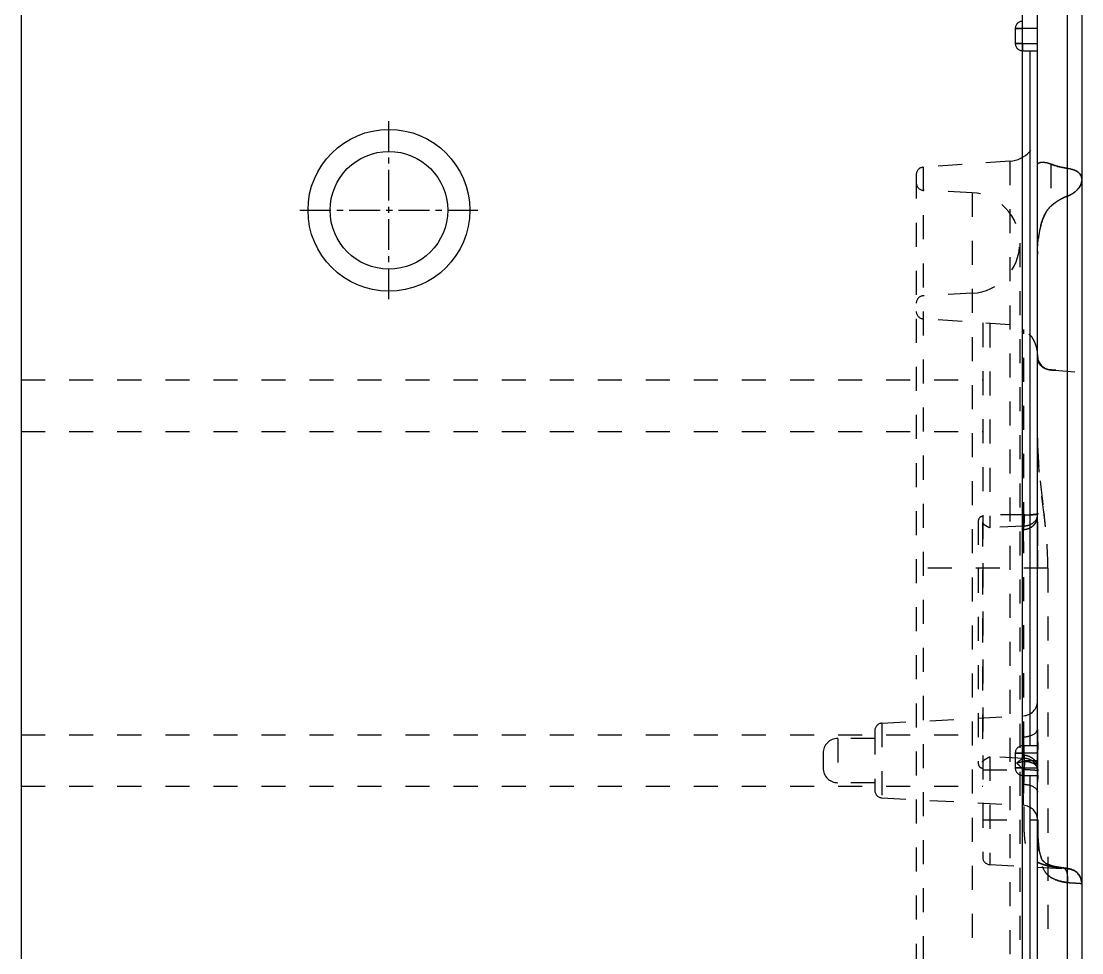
# Model space of a CAD drawing. Header units: millimetres. Extents: x -2895 to -298, y -11750 to -2997.
# Drawn here: x -2004.7 to -1932.6, y -6605.1 to -6541.8 of the extents above; entities that cross this region are included whole.
import ezdxf

# ---------------------------------------------------------------- set-up
doc = ezdxf.new("R2010")
doc.units = ezdxf.units.MM
doc.header["$LTSCALE"] = 16.335
doc.linetypes.add('CENTER', pattern=[0.6, 0.375, -0.075, 0.075, -0.075])
doc.linetypes.add('HIDDEN', pattern=[0.2, 0.1, -0.1])
doc.layers.get('0').update_dxf_attribs({"linetype": 'CONTINUOUS'})
doc.layers.add('DEFAULT_2', color=8, linetype='HIDDEN')

msp = doc.modelspace()

# ---------------------------------------------------------------- linework, layer by layer
at = {"color": 7, "linetype": 'Continuous'}
for p, q in [((-2004.722, -6411.623), (-2004.722, -6791.623)), ((-1935.626, -6697.046), (-1935.626, -6494.708)), ((-1936.631, -6735.76), (-1936.631, -6495.949)), ((-1933.596, -6506.557), (-1933.596, -6655.38)), ((-1932.611, -6508.039), (-1932.611, -6653.898)), ((-1935.626, -6542.273), (-1936.634, -6542.273)), ((-1936.634, -6543.283), (-1935.626, -6543.283)), ((-1936.571, -6543.783), (-1935.633, -6543.783)), ((-1936.129, -6591.018), (-1936.129, -6543.783)), ((-1935.626, -6591.518), (-1936.634, -6591.518)), ((-1935.633, -6591.018), (-1936.571, -6591.018)), ((-1936.634, -6592.528), (-1935.626, -6592.528)), ((-1936.571, -6593.028), (-1935.633, -6593.028)), ((-1936.129, -6640.263), (-1936.129, -6593.028))]:
    msp.add_line(p, q, dxfattribs=at)
at = {"color": 1, "linetype": 'CENTER', "ltscale": 0.342088}
for p, q in [((-1979.722, -6560.673), (-1979.722, -6548.573)), ((-1985.772, -6554.623), (-1973.672, -6554.623))]:
    msp.add_line(p, q, dxfattribs=at)
at = {"color": 7, "linetype": 'Continuous'}
for radius in [5.5, 4]:
    msp.add_circle((-1979.722, -6554.623), radius, dxfattribs=at)
at = {"layer": 'DEFAULT_2', "color": 8, "linetype": 'HIDDEN'}
for p, q in [((-1936.634, -6542.273), (-1937.134, -6542.276)), ((-1937.134, -6542.276), (-1937.134, -6543.281)), ((-1936.634, -6543.281), (-1937.134, -6543.281)), ((-1936.631, -6543.783), (-1936.571, -6543.783)), ((-1937.496, -6551.284), (-1943.4, -6551.697)), ((-1937.496, -6551.284), (-1937.496, -6632.855)), ((-1943.4, -6551.697), (-1943.4, -6632.35)), ((-1934.709, -6551.48), (-1934.709, -6554.34)), ((-1943.867, -6552.198), (-1943.867, -6631.849)), ((-1940.07, -6553.436), (-1943.391, -6553.262)), ((-1940.07, -6553.436), (-1940.07, -6630.611)), ((-1936.832, -6556.848), (-1936.832, -6627.198)), ((-1940.07, -6560.261), (-1943.391, -6560.435)), ((-1937.496, -6562.413), (-1943.4, -6562)), ((-1939.345, -6562.283), (-1939.345, -6598.597)), ((-1938.868, -6562.317), (-1938.868, -6576.198)), ((-1936.558, -6576.088), (-1936.558, -6562.722)), ((-1935.626, -6564.435), (-1935.626, -6564.453)), ((-1935.61, -6564.649), (-1935.605, -6564.673)), ((-1934.709, -6565.471), (-1934.709, -6565.475)), ((-1934.709, -6565.471), (-1932.611, -6565.655)), ((-2004.722, -6566.153), (-1939.345, -6566.153)), ((-2004.722, -6569.653), (-1939.345, -6569.653)), ((-1939.646, -6575.728), (-1939.646, -6592.239)), ((-1936.494, -6575.323), (-1939.345, -6575.323)), ((-1935.626, -6575.423), (-1935.61, -6575.221)), ((-1935.626, -6575.423), (-1935.605, -6575.236)), ((-1935.626, -6575.426), (-1935.626, -6575.423)), ((-1935.626, -6575.426), (-1935.626, -6575.424)), ((-1935.626, -6575.425), (-1935.626, -6575.424)), ((-1935.626, -6575.439), (-1935.626, -6575.425)), ((-1935.626, -6575.439), (-1935.626, -6575.426)), ((-1935.605, -6575.235), (-1935.61, -6575.221)), ((-1935.605, -6575.236), (-1935.605, -6575.235)), ((-1935.186, -6575.18), (-1935.165, -6575.364)), ((-1939.36, -6575.835), (-1939.358, -6592.132)), ((-1936.551, -6576.088), (-1938.868, -6576.198)), ((-1936.586, -6576.294), (-1936.579, -6577.932)), ((-1936.586, -6576.294), (-1936.579, -6595.065)), ((-1934.914, -6578.958), (-1943.867, -6578.958)), ((-1934.914, -6578.958), (-1934.914, -6605.088)), ((-1946.205, -6589.486), (-1936.579, -6588.981)), ((-1946.205, -6589.486), (-1946.205, -6594.561)), ((-1946.681, -6589.988), (-1946.681, -6594.058)), ((-1936.579, -6589.59), (-1936.605, -6590.416)), ((-1936.579, -6590.035), (-1936.586, -6591.673)), ((-2004.722, -6590.273), (-1939.345, -6590.273)), ((-1949.194, -6590.516), (-1949.194, -6593.531)), ((-1946.681, -6590.516), (-1949.194, -6590.516)), ((-1950.199, -6591.521), (-1950.199, -6592.526)), ((-1936.634, -6591.518), (-1937.134, -6591.521)), ((-1937.134, -6591.521), (-1937.134, -6592.526)), ((-1936.571, -6591.018), (-1936.631, -6591.018)), ((-1938.868, -6591.769), (-1938.868, -6599.099)), ((-1936.546, -6591.879), (-1938.868, -6591.769)), ((-1936.558, -6591.878), (-1936.558, -6596.043)), ((-1936.535, -6592.023), (-1935.592, -6592.023)), ((-1939.345, -6592.643), (-1936.494, -6592.643)), ((-1936.634, -6592.526), (-1937.134, -6592.526)), ((-1936.631, -6593.028), (-1936.571, -6593.028)), ((-1936.563, -6593.031), (-1936.556, -6592.848)), ((-1935.629, -6592.529), (-1935.626, -6592.527)), ((-1935.629, -6592.528), (-1935.605, -6592.676)), ((-1935.626, -6592.542), (-1935.626, -6592.528)), ((-1935.626, -6592.543), (-1935.626, -6592.54)), ((-1935.605, -6592.731), (-1935.626, -6592.543)), ((-1935.61, -6592.746), (-1935.626, -6592.543)), ((-1935.605, -6593.01), (-1935.616, -6593.482)), ((-1935.605, -6592.676), (-1935.61, -6592.746)), ((-1935.605, -6592.731), (-1935.61, -6592.746)), ((-1935.605, -6592.731), (-1935.605, -6592.731)), ((-2004.722, -6593.773), (-1939.345, -6593.773)), ((-1946.681, -6593.531), (-1949.194, -6593.531)), ((-1936.579, -6595.065), (-1936.605, -6593.631)), ((-1946.205, -6594.561), (-1936.579, -6595.065)), ((-1939.345, -6596.043), (-1935.626, -6596.043)), ((-1935.504, -6598.125), (-1935.587, -6597.163)), ((-1935.321, -6598.755), (-1935.504, -6598.125)), ((-1935.067, -6599.021), (-1935.306, -6598.77)), ((-1938.868, -6599.099), (-1933.564, -6599.377)), ((-1934.547, -6599.209), (-1935.067, -6599.021)), ((-1933.871, -6599.318), (-1934.547, -6599.209)), ((-1933.872, -6599.318), (-1934.485, -6599.222)), ((-1933.933, -6599.323), (-1933.871, -6599.318)), ((-1933.871, -6599.318), (-1933.871, -6599.318)), ((-1933.699, -6599.341), (-1933.871, -6599.318)), ((-1933.564, -6599.377), (-1933.564, -6599.377)), ((-1932.611, -6600.372), (-1932.622, -6600.234))]:
    msp.add_line(p, q, dxfattribs=at)
for points in [[(-1934.485, -6599.222), (-1935.034, -6599.039), (-1935.298, -6598.794), (-1935.489, -6598.213), (-1935.583, -6597.263), (-1935.605, -6596.043)], [(-1932.85, -6599.729), (-1932.973, -6599.608), (-1933.104, -6599.515), (-1933.241, -6599.448), (-1933.361, -6599.407), (-1933.444, -6599.387), (-1933.54, -6599.367), (-1933.669, -6599.345), (-1933.829, -6599.323), (-1933.871, -6599.318)], [(-1932.86, -6599.718), (-1932.986, -6599.597), (-1933.121, -6599.505), (-1933.26, -6599.44), (-1933.376, -6599.403), (-1933.459, -6599.384), (-1933.562, -6599.363), (-1933.699, -6599.341)], [(-1932.623, -6600.228), (-1932.671, -6600.038), (-1932.752, -6599.866), (-1932.86, -6599.718)], [(-1932.622, -6600.234), (-1932.668, -6600.046), (-1932.746, -6599.877), (-1932.85, -6599.729)]]:
    msp.add_lwpolyline(points, dxfattribs=at)
for centre, radius, start, end in [((-1936.631, -6542.276), 0.502, 90, 180), ((-1936.631, -6543.281), 0.502, 180, 270), ((-1937.636, -6549.279), 2.01, 274, 0), ((-1943.365, -6552.198), 0.502, 94, 180), ((-1943.365, -6552.76), 0.502, 180, 267), ((-1940.249, -6556.848), 3.417, 273, 87), ((-1932.281, -6557.13), 3.701, 120.1811, 124.34555), ((-1932.17, -6557.319), 3.92, 117.73094, 120.19719), ((-1932.042, -6557.565), 4.197, 111.72231, 117.71174), ((-1928.48, -6557.397), 7.136, 169.77573, 172.84258), ((-1929.685, -6557.176), 5.912, 165.25058, 169.80544), ((-1943.365, -6560.936), 0.502, 93, 180), ((-1943.365, -6561.499), 0.502, 180, 266), ((-1937.636, -6564.418), 2.01, 357.61872, 86), ((-1934.621, -6564.47), 1.005, 179.00879, 265), ((-1934.638, -6564.354), 1.123, 241.53098, 266.38454), ((-1921.228, -6570.106), 14.398, 180.02385, 181.14368), ((-1939.345, -6575.727), 0.301, 90, 180), ((-1936.424, -6564.253), 11.07, 269.63631, 271.53523), ((-1936.516, -6575.398), 0.895, 328.79352, 335.66744), ((-1936.357, -6575.263), 0.749, 337.80564, 347.45624), ((-1934.329, -6575.419), 1.296, 171.18071, 174.32783), ((-2007.158, -6583.749), 72.48, 6.38981, 6.6429), ((-1994.555, -6582.331), 59.798, 6.26842, 6.38413), ((-1985.901, -6581.384), 51.092, 5.90276, 6.27196), ((-1985.663, -6581.36), 50.853, 5.88865, 6.27449), ((-1936.631, -6587.978), 1.005, 273, 0), ((-1946.179, -6589.988), 0.502, 93, 180), ((-1949.194, -6591.521), 1.005, 90, 180), ((-1939.91, -6591.233), 3.359, 3.71166, 5.32526), ((-1936.631, -6591.521), 0.502, 90, 180), ((-1977.489, -6592.057), 41.897, 0.04627, 1.06612), ((-1980.983, -6592.115), 45.391, 0.75498, 1.03871), ((-1974.273, -6592.034), 38.68, 0.01602, 0.76609), ((-1939.345, -6592.24), 0.301, 180, 270), ((-1936.545, -6592.942), 1.063, 83.58469, 90.11003), ((-1944.382, -6592.687), 7.887, 1.30829, 2.58155), ((-1977.489, -6591.989), 41.897, 358.93388, 359.95373), ((-1974.273, -6592.013), 38.68, 359.23391, 359.98398), ((-1949.194, -6592.526), 1.005, 180, 270), ((-1936.631, -6592.526), 0.502, 180, 270), ((-1944.69, -6592.698), 8.196, 0.3802, 1.33238), ((-1936.43, -6604.244), 11.601, 88.50404, 90.31789), ((-1936.358, -6592.704), 0.749, 12.56428, 22.19738), ((-1934.074, -6592.528), 1.553, 179.98303, 182.76105), ((-1995.718, -6591.661), 60.128, 358.71451, 358.94442), ((-1980.983, -6591.932), 45.391, 358.96129, 359.24502), ((-1946.179, -6594.059), 0.502, 180, 267), ((-1936.631, -6596.069), 1.005, 0, 87), ((-1938.842, -6598.597), 0.502, 180, 267), ((-1933.616, -6600.381), 1.005, 0, 87)]:
    msp.add_arc(centre, radius, start, end, dxfattribs=at)
for points, knots in [([(-1937.134, -6542.276), (-1937.136, -6542.274), (-1937.111, -6542.278), (-1937.096, -6542.272), (-1937.046, -6542.274), (-1936.99, -6542.273), (-1936.917, -6542.273), (-1936.803, -6542.275), (-1936.713, -6542.276), (-1936.651, -6542.276)], [0, 0, 0, 0, 0.019208, 0.075559, 0.167073, 0.290656, 0.441679, 0.615191, 1, 1, 1, 1]), ([(-1937.134, -6542.276), (-1937.085, -6542.274), (-1936.918, -6542.271), (-1936.752, -6542.276), (-1936.634, -6542.276)], [0, 0, 0, 0, 0.2927, 1, 1, 1, 1]), ([(-1937.134, -6543.281), (-1937.136, -6543.283), (-1937.111, -6543.279), (-1937.096, -6543.284), (-1937.046, -6543.283), (-1936.99, -6543.284), (-1936.917, -6543.283), (-1936.803, -6543.282), (-1936.713, -6543.281), (-1936.651, -6543.281)], [0, 0, 0, 0, 0.019208, 0.075559, 0.167073, 0.290657, 0.441679, 0.615191, 1, 1, 1, 1]), ([(-1936.631, -6543.283), (-1936.631, -6543.401), (-1936.635, -6543.568), (-1936.633, -6543.735), (-1936.631, -6543.783)], [0, 0, 0, 0, 0.707301, 1, 1, 1, 1]), ([(-1936.633, -6543.536), (-1936.633, -6543.516), (-1936.632, -6543.432), (-1936.631, -6543.348), (-1936.631, -6543.283)], [0, 0, 0, 0, 0.23532, 1, 1, 1, 1]), ([(-1936.631, -6543.783), (-1936.631, -6543.778), (-1936.635, -6543.695), (-1936.634, -6543.613), (-1936.633, -6543.536)], [0, 0, 0, 0, 0.068525, 1, 1, 1, 1]), ([(-1935.626, -6551.53), (-1935.629, -6551.433), (-1935.431, -6551.357), (-1935.249, -6551.351), (-1935.013, -6551.371), (-1934.832, -6551.427), (-1934.709, -6551.48)], [0, 0, 0, 0, 0.294576, 0.428867, 0.591363, 1, 1, 1, 1]), ([(-1934.709, -6551.48), (-1934.629, -6551.514), (-1934.269, -6551.65), (-1933.89, -6551.73), (-1933.596, -6551.767)], [0, 0, 0, 0, 0.226355, 1, 1, 1, 1]), ([(-1933.596, -6551.767), (-1933.7, -6551.754), (-1934.079, -6551.695), (-1934.452, -6551.59), (-1934.709, -6551.48)], [0, 0, 0, 0, 0.272758, 1, 1, 1, 1]), ([(-1933.596, -6551.767), (-1933.452, -6551.785), (-1933.191, -6551.842), (-1932.864, -6552.006), (-1932.656, -6552.239), (-1932.611, -6552.425), (-1932.611, -6552.512)], [0, 0, 0, 0, 0.32446, 0.590081, 0.80576, 1, 1, 1, 1]), ([(-1932.744, -6552.148), (-1932.765, -6552.123), (-1932.866, -6552.017), (-1932.995, -6551.941), (-1933.098, -6551.896)], [0, 0, 0, 0, 0.225299, 1, 1, 1, 1]), ([(-1932.611, -6552.594), (-1932.611, -6552.629), (-1932.625, -6552.78), (-1932.688, -6552.924), (-1932.751, -6553.021)], [0, 0, 0, 0, 0.23267, 1, 1, 1, 1]), ([(-1932.751, -6553.021), (-1932.729, -6552.986), (-1932.654, -6552.855), (-1932.611, -6552.704), (-1932.611, -6552.594)], [0, 0, 0, 0, 0.272371, 1, 1, 1, 1]), ([(-1932.611, -6552.512), (-1932.611, -6552.416), (-1932.647, -6552.282), (-1932.723, -6552.175), (-1932.744, -6552.148)], [0, 0, 0, 0, 0.736317, 1, 1, 1, 1]), ([(-1932.751, -6553.021), (-1932.792, -6553.086), (-1933.016, -6553.367), (-1933.335, -6553.562), (-1933.596, -6553.666)], [0, 0, 0, 0, 0.214803, 1, 1, 1, 1]), ([(-1933.596, -6553.666), (-1933.548, -6553.647), (-1933.371, -6553.569), (-1933.203, -6553.468), (-1933.09, -6553.381)], [0, 0, 0, 0, 0.264595, 1, 1, 1, 1]), ([(-1933.09, -6553.381), (-1933.073, -6553.367), (-1933.005, -6553.313), (-1932.942, -6553.254), (-1932.898, -6553.208)], [0, 0, 0, 0, 0.26024, 1, 1, 1, 1]), ([(-1932.898, -6553.208), (-1932.884, -6553.193), (-1932.831, -6553.134), (-1932.782, -6553.071), (-1932.751, -6553.021)], [0, 0, 0, 0, 0.260507, 1, 1, 1, 1]), ([(-1933.596, -6553.666), (-1933.703, -6553.709), (-1934.1, -6553.886), (-1934.471, -6554.127), (-1934.709, -6554.34)], [0, 0, 0, 0, 0.266437, 1, 1, 1, 1]), ([(-1934.709, -6554.34), (-1934.683, -6554.316), (-1934.574, -6554.222), (-1934.459, -6554.136), (-1934.369, -6554.074)], [0, 0, 0, 0, 0.244327, 1, 1, 1, 1]), ([(-1934.709, -6554.34), (-1934.915, -6554.524), (-1935.214, -6555.025), (-1935.553, -6556.127), (-1935.628, -6557.013), (-1935.626, -6557.603)], [0, 0, 0, 0, 0.240035, 0.488344, 1, 1, 1, 1]), ([(-1935.1, -6554.868), (-1935.074, -6554.819), (-1934.967, -6554.627), (-1934.831, -6554.449), (-1934.709, -6554.34)], [0, 0, 0, 0, 0.254256, 1, 1, 1, 1]), ([(-1935.626, -6557.603), (-1935.626, -6557.511), (-1935.622, -6557.145), (-1935.595, -6556.779), (-1935.561, -6556.508)], [0, 0, 0, 0, 0.25183, 1, 1, 1, 1]), ([(-1934.709, -6565.475), (-1934.958, -6565.459), (-1935.387, -6565.292), (-1935.628, -6564.88), (-1935.626, -6564.704)], [0, 0, 0, 0, 0.58789, 1, 1, 1, 1]), ([(-1935.626, -6564.704), (-1935.627, -6564.734), (-1935.615, -6564.863), (-1935.555, -6564.984), (-1935.497, -6565.064)], [0, 0, 0, 0, 0.23052, 1, 1, 1, 1]), ([(-1935.497, -6565.064), (-1935.478, -6565.09), (-1935.387, -6565.201), (-1935.27, -6565.289), (-1935.173, -6565.341)], [0, 0, 0, 0, 0.22956, 1, 1, 1, 1]), ([(-1934.373, -6565.5), (-1934.403, -6565.498), (-1934.514, -6565.488), (-1934.626, -6565.48), (-1934.709, -6565.475)], [0, 0, 0, 0, 0.261624, 1, 1, 1, 1]), ([(-1934.709, -6565.475), (-1934.682, -6565.476), (-1934.57, -6565.484), (-1934.458, -6565.493), (-1934.373, -6565.5)], [0, 0, 0, 0, 0.23807, 1, 1, 1, 1]), ([(-1935.128, -6575.682), (-1935.234, -6574.735), (-1935.425, -6573.313), (-1935.584, -6571.455), (-1935.626, -6570.543), (-1935.626, -6570.112)], [0, 0, 0, 0, 0.5109, 0.768884, 1, 1, 1, 1]), ([(-1935.623, -6570.393), (-1935.619, -6570.595), (-1935.586, -6571.47), (-1935.51, -6572.343), (-1935.44, -6573.012)], [0, 0, 0, 0, 0.231432, 1, 1, 1, 1]), ([(-1935.44, -6573.012), (-1935.421, -6573.195), (-1935.341, -6573.918), (-1935.25, -6574.64), (-1935.186, -6575.18)], [0, 0, 0, 0, 0.252603, 1, 1, 1, 1]), ([(-1936.579, -6576.322), (-1936.456, -6576.317), (-1936.21, -6576.259), (-1935.797, -6576.02), (-1935.626, -6575.661), (-1935.626, -6575.439)], [0, 0, 0, 0, 0.261211, 0.527991, 1, 1, 1, 1]), ([(-1936.558, -6575.323), (-1936.558, -6575.475), (-1936.558, -6575.729), (-1936.559, -6575.985), (-1936.551, -6576.088)], [0, 0, 0, 0, 0.5935, 1, 1, 1, 1]), ([(-1936.547, -6576.088), (-1936.525, -6575.986), (-1936.505, -6575.729), (-1936.495, -6575.474), (-1936.494, -6575.323)], [0, 0, 0, 0, 0.409051, 1, 1, 1, 1]), ([(-1935.626, -6575.426), (-1935.668, -6575.612), (-1935.924, -6575.972), (-1936.338, -6576.088), (-1936.547, -6576.088)], [0, 0, 0, 0, 0.476863, 1, 1, 1, 1]), ([(-1936.521, -6575.901), (-1936.519, -6575.881), (-1936.513, -6575.792), (-1936.506, -6575.703), (-1936.502, -6575.634)], [0, 0, 0, 0, 0.225554, 1, 1, 1, 1]), ([(-1936.502, -6575.634), (-1936.501, -6575.609), (-1936.496, -6575.506), (-1936.495, -6575.402), (-1936.494, -6575.323)], [0, 0, 0, 0, 0.242902, 1, 1, 1, 1]), ([(-1936.494, -6575.323), (-1936.378, -6575.324), (-1936.17, -6575.323), (-1935.882, -6575.309), (-1935.722, -6575.296), (-1935.605, -6575.262), (-1935.605, -6575.236)], [0, 0, 0, 0, 0.385081, 0.702951, 0.913111, 1, 1, 1, 1]), ([(-1935.616, -6575.255), (-1935.632, -6575.269), (-1935.691, -6575.286), (-1935.798, -6575.303), (-1935.95, -6575.313), (-1936.064, -6575.318), (-1936.127, -6575.32)], [0, 0, 0, 0, 0.124217, 0.337623, 0.634191, 1, 1, 1, 1]), ([(-1935.701, -6575.767), (-1935.688, -6575.74), (-1935.647, -6575.635), (-1935.626, -6575.522), (-1935.626, -6575.439)], [0, 0, 0, 0, 0.262988, 1, 1, 1, 1]), ([(-1939.36, -6575.829), (-1939.36, -6575.835), (-1939.355, -6575.866), (-1939.336, -6575.891), (-1939.322, -6575.91)], [0, 0, 0, 0, 0.222765, 1, 1, 1, 1]), ([(-1939.36, -6575.835), (-1939.36, -6575.87), (-1939.303, -6575.944), (-1939.139, -6576.064), (-1938.98, -6576.142), (-1938.868, -6576.198)], [0, 0, 0, 0, 0.166876, 0.401117, 1, 1, 1, 1]), ([(-1939.322, -6575.91), (-1939.308, -6575.926), (-1939.236, -6576.003), (-1939.142, -6576.056), (-1939.068, -6576.095)], [0, 0, 0, 0, 0.20494, 1, 1, 1, 1]), ([(-1936.551, -6576.088), (-1936.56, -6576.121), (-1936.571, -6576.189), (-1936.575, -6576.26), (-1936.586, -6576.294)], [0, 0, 0, 0, 0.487548, 1, 1, 1, 1]), ([(-1936.586, -6576.294), (-1936.576, -6576.26), (-1936.571, -6576.189), (-1936.559, -6576.121), (-1936.551, -6576.088)], [0, 0, 0, 0, 0.512394, 1, 1, 1, 1]), ([(-1936.579, -6576.322), (-1936.519, -6576.32), (-1936.275, -6576.285), (-1936.039, -6576.174), (-1935.902, -6576.048)], [0, 0, 0, 0, 0.243564, 1, 1, 1, 1]), ([(-1936.552, -6576.104), (-1936.546, -6576.092), (-1936.523, -6576.026), (-1936.524, -6575.956), (-1936.521, -6575.901)], [0, 0, 0, 0, 0.205297, 1, 1, 1, 1]), ([(-1935.626, -6575.804), (-1935.626, -6576.065), (-1935.619, -6577.116), (-1935.605, -6578.167), (-1935.605, -6578.958)], [0, 0, 0, 0, 0.247563, 1, 1, 1, 1]), ([(-1935.62, -6576.841), (-1935.622, -6576.583), (-1935.625, -6576.237), (-1935.626, -6575.891), (-1935.626, -6575.804)], [0, 0, 0, 0, 0.748169, 1, 1, 1, 1]), ([(-1934.914, -6578.958), (-1934.914, -6578.721), (-1934.932, -6577.776), (-1935.008, -6576.834), (-1935.08, -6576.13)], [0, 0, 0, 0, 0.251098, 1, 1, 1, 1]), ([(-1935.605, -6578.958), (-1935.605, -6578.428), (-1935.611, -6577.722), (-1935.618, -6577.016), (-1935.62, -6576.841)], [0, 0, 0, 0, 0.751796, 1, 1, 1, 1]), ([(-1936.579, -6590.415), (-1936.459, -6590.412), (-1936.109, -6590.375), (-1935.626, -6590.14), (-1935.626, -6589.884)], [0, 0, 0, 0, 0.319372, 1, 1, 1, 1]), ([(-1935.7, -6590.081), (-1935.689, -6590.065), (-1935.65, -6590.006), (-1935.626, -6589.935), (-1935.626, -6589.884)], [0, 0, 0, 0, 0.27866, 1, 1, 1, 1]), ([(-1935.626, -6589.884), (-1935.626, -6589.941), (-1935.625, -6590.172), (-1935.62, -6590.404), (-1935.616, -6590.579)], [0, 0, 0, 0, 0.244424, 1, 1, 1, 1]), ([(-1936.565, -6590.921), (-1936.57, -6590.873), (-1936.592, -6590.688), (-1936.62, -6590.502), (-1936.62, -6590.364)], [0, 0, 0, 0, 0.25945, 1, 1, 1, 1]), ([(-1936.579, -6590.415), (-1936.548, -6590.414), (-1936.425, -6590.407), (-1936.302, -6590.387), (-1936.212, -6590.365)], [0, 0, 0, 0, 0.244065, 1, 1, 1, 1]), ([(-1936.578, -6590.415), (-1936.578, -6590.541), (-1936.566, -6591.077), (-1936.534, -6591.613), (-1936.535, -6592.023)], [0, 0, 0, 0, 0.234798, 1, 1, 1, 1]), ([(-1935.616, -6590.579), (-1935.614, -6590.637), (-1935.608, -6590.875), (-1935.603, -6591.113), (-1935.599, -6591.292)], [0, 0, 0, 0, 0.24677, 1, 1, 1, 1]), ([(-1937.134, -6591.521), (-1937.135, -6591.52), (-1937.121, -6591.522), (-1937.112, -6591.519), (-1937.084, -6591.519), (-1937.034, -6591.518), (-1936.949, -6591.518), (-1936.878, -6591.519), (-1936.837, -6591.519)], [0, 0, 0, 0, 0.017628, 0.069665, 0.154761, 0.271544, 0.590072, 1, 1, 1, 1]), ([(-1937.134, -6591.521), (-1937.085, -6591.519), (-1936.918, -6591.516), (-1936.752, -6591.521), (-1936.634, -6591.521)], [0, 0, 0, 0, 0.2927, 1, 1, 1, 1]), ([(-1936.579, -6591.644), (-1936.336, -6591.656), (-1935.964, -6591.798), (-1935.678, -6592.185), (-1935.626, -6592.415), (-1935.626, -6592.527)], [0, 0, 0, 0, 0.516563, 0.762554, 1, 1, 1, 1]), ([(-1936.579, -6591.644), (-1936.548, -6591.646), (-1936.423, -6591.657), (-1936.3, -6591.691), (-1936.212, -6591.727)], [0, 0, 0, 0, 0.241033, 1, 1, 1, 1]), ([(-1936.544, -6591.463), (-1936.546, -6591.351), (-1936.548, -6591.201), (-1936.556, -6591.052), (-1936.558, -6591.015)], [0, 0, 0, 0, 0.754295, 1, 1, 1, 1]), ([(-1939.283, -6592.013), (-1939.293, -6592.022), (-1939.328, -6592.054), (-1939.36, -6592.098), (-1939.36, -6592.132)], [0, 0, 0, 0, 0.300697, 1, 1, 1, 1]), ([(-1939.358, -6592.132), (-1939.358, -6592.098), (-1939.303, -6592.023), (-1939.139, -6591.902), (-1938.98, -6591.825), (-1938.868, -6591.769)], [0, 0, 0, 0, 0.166373, 0.399486, 1, 1, 1, 1]), ([(-1936.546, -6591.879), (-1936.59, -6591.895), (-1936.771, -6591.973), (-1936.932, -6592.096), (-1937.036, -6592.205)], [0, 0, 0, 0, 0.234946, 1, 1, 1, 1]), ([(-1937.036, -6592.205), (-1936.893, -6592.148), (-1936.591, -6592.075), (-1936.155, -6592.093), (-1935.8, -6592.247), (-1935.661, -6592.437), (-1935.629, -6592.53)], [0, 0, 0, 0, 0.29212, 0.579559, 0.81433, 1, 1, 1, 1]), ([(-1936.557, -6592.643), (-1936.598, -6592.606), (-1936.757, -6592.46), (-1936.917, -6592.314), (-1937.036, -6592.205)], [0, 0, 0, 0, 0.25392, 1, 1, 1, 1]), ([(-1936.535, -6592.023), (-1936.535, -6592.169), (-1936.543, -6592.458), (-1936.545, -6592.885), (-1936.58, -6593.291), (-1936.62, -6593.554), (-1936.62, -6593.683)], [0, 0, 0, 0, 0.263598, 0.521943, 0.768816, 1, 1, 1, 1]), ([(-1936.586, -6591.673), (-1936.575, -6591.707), (-1936.571, -6591.777), (-1936.559, -6591.846), (-1936.551, -6591.879)], [0, 0, 0, 0, 0.512521, 1, 1, 1, 1]), ([(-1936.551, -6591.879), (-1936.559, -6591.846), (-1936.571, -6591.777), (-1936.575, -6591.707), (-1936.586, -6591.673)], [0, 0, 0, 0, 0.487627, 1, 1, 1, 1]), ([(-1936.547, -6591.879), (-1936.545, -6591.891), (-1936.533, -6591.953), (-1936.526, -6592.015), (-1936.521, -6592.065)], [0, 0, 0, 0, 0.195751, 1, 1, 1, 1]), ([(-1936.521, -6592.065), (-1936.519, -6592.085), (-1936.511, -6592.174), (-1936.505, -6592.263), (-1936.502, -6592.332)], [0, 0, 0, 0, 0.225696, 1, 1, 1, 1]), ([(-1935.863, -6592.136), (-1935.929, -6592.074), (-1936.033, -6592.005), (-1936.146, -6591.957), (-1936.175, -6591.946)], [0, 0, 0, 0, 0.743894, 1, 1, 1, 1]), ([(-1935.902, -6591.919), (-1935.88, -6591.939), (-1935.799, -6592.022), (-1935.736, -6592.122), (-1935.7, -6592.201)], [0, 0, 0, 0, 0.256404, 1, 1, 1, 1]), ([(-1935.664, -6592.421), (-1935.697, -6592.341), (-1935.76, -6592.24), (-1935.841, -6592.157), (-1935.863, -6592.136)], [0, 0, 0, 0, 0.744451, 1, 1, 1, 1]), ([(-1935.7, -6592.201), (-1935.688, -6592.228), (-1935.647, -6592.332), (-1935.626, -6592.445), (-1935.626, -6592.528)], [0, 0, 0, 0, 0.262982, 1, 1, 1, 1]), ([(-1937.134, -6592.526), (-1937.136, -6592.528), (-1937.111, -6592.524), (-1937.096, -6592.529), (-1937.046, -6592.528), (-1936.99, -6592.529), (-1936.917, -6592.528), (-1936.803, -6592.527), (-1936.713, -6592.526), (-1936.651, -6592.526)], [0, 0, 0, 0, 0.019208, 0.075559, 0.167073, 0.290657, 0.441679, 0.615191, 1, 1, 1, 1]), ([(-1936.631, -6593.028), (-1936.631, -6593.023), (-1936.635, -6592.94), (-1936.634, -6592.858), (-1936.633, -6592.781)], [0, 0, 0, 0, 0.068525, 1, 1, 1, 1]), ([(-1936.631, -6592.528), (-1936.631, -6592.646), (-1936.635, -6592.813), (-1936.633, -6592.98), (-1936.631, -6593.028)], [0, 0, 0, 0, 0.707301, 1, 1, 1, 1]), ([(-1936.633, -6592.781), (-1936.633, -6592.761), (-1936.632, -6592.677), (-1936.631, -6592.593), (-1936.631, -6592.528)], [0, 0, 0, 0, 0.23532, 1, 1, 1, 1]), ([(-1936.578, -6593.632), (-1936.578, -6593.583), (-1936.577, -6593.383), (-1936.569, -6593.183), (-1936.563, -6593.031)], [0, 0, 0, 0, 0.2411, 1, 1, 1, 1]), ([(-1936.127, -6592.647), (-1936.099, -6592.648), (-1936, -6592.651), (-1935.901, -6592.656), (-1935.83, -6592.663)], [0, 0, 0, 0, 0.279234, 1, 1, 1, 1]), ([(-1935.83, -6592.663), (-1935.811, -6592.664), (-1935.75, -6592.671), (-1935.688, -6592.68), (-1935.648, -6592.694)], [0, 0, 0, 0, 0.314558, 1, 1, 1, 1]), ([(-1935.616, -6593.468), (-1935.614, -6593.409), (-1935.608, -6593.171), (-1935.603, -6592.934), (-1935.599, -6592.754)], [0, 0, 0, 0, 0.24677, 1, 1, 1, 1]), ([(-1936.579, -6593.632), (-1936.459, -6593.635), (-1936.109, -6593.672), (-1935.626, -6593.907), (-1935.626, -6594.162)], [0, 0, 0, 0, 0.31938, 1, 1, 1, 1]), ([(-1936.579, -6593.632), (-1936.548, -6593.633), (-1936.425, -6593.64), (-1936.302, -6593.659), (-1936.211, -6593.681)], [0, 0, 0, 0, 0.244067, 1, 1, 1, 1]), ([(-1935.626, -6594.162), (-1935.626, -6594.106), (-1935.625, -6593.874), (-1935.62, -6593.643), (-1935.616, -6593.468)], [0, 0, 0, 0, 0.244424, 1, 1, 1, 1]), ([(-1935.701, -6593.966), (-1935.689, -6593.981), (-1935.65, -6594.04), (-1935.626, -6594.111), (-1935.626, -6594.162)], [0, 0, 0, 0, 0.278735, 1, 1, 1, 1]), ([(-1936.558, -6596.043), (-1936.557, -6596.467), (-1936.55, -6597.087), (-1936.436, -6597.877), (-1936.24, -6598.4), (-1935.858, -6598.812), (-1935.321, -6599.086), (-1934.662, -6599.241), (-1934.186, -6599.298), (-1933.933, -6599.323)], [0, 0, 0, 0, 0.257344, 0.37566, 0.484391, 0.590998, 0.708535, 0.845405, 1, 1, 1, 1]), ([(-1933.596, -6600.316), (-1933.819, -6600.289), (-1934.236, -6600.204), (-1934.715, -6599.984), (-1935.007, -6599.725), (-1935.239, -6599.408), (-1935.427, -6598.917), (-1935.536, -6598.262), (-1935.588, -6597.551), (-1935.606, -6596.805), (-1935.609, -6596.299), (-1935.61, -6596.043)], [0, 0, 0, 0, 0.126056, 0.237898, 0.290643, 0.343797, 0.456649, 0.581469, 0.715807, 0.856514, 1, 1, 1, 1]), ([(-1935.61, -6596.043), (-1935.608, -6596.609), (-1935.606, -6597.44), (-1935.509, -6598.504), (-1935.394, -6598.999), (-1935.304, -6599.221)], [0, 0, 0, 0, 0.529605, 0.776072, 1, 1, 1, 1]), ([(-1934.924, -6599.173), (-1934.989, -6599.158), (-1935.236, -6599.096), (-1935.477, -6599.007), (-1935.642, -6598.917)], [0, 0, 0, 0, 0.262763, 1, 1, 1, 1]), ([(-1935.304, -6599.221), (-1935.281, -6599.277), (-1935.184, -6599.489), (-1935.044, -6599.684), (-1934.917, -6599.802)], [0, 0, 0, 0, 0.259114, 1, 1, 1, 1]), ([(-1933.933, -6599.323), (-1934.018, -6599.314), (-1934.35, -6599.277), (-1934.681, -6599.228), (-1934.924, -6599.173)], [0, 0, 0, 0, 0.255981, 1, 1, 1, 1]), ([(-1933.564, -6599.377), (-1933.564, -6599.374), (-1933.578, -6599.375), (-1933.593, -6599.368), (-1933.628, -6599.364), (-1933.671, -6599.356), (-1933.725, -6599.348), (-1933.813, -6599.336), (-1933.883, -6599.328), (-1933.933, -6599.323)], [0, 0, 0, 0, 0.019834, 0.0758, 0.1649, 0.284063, 0.430213, 0.600286, 1, 1, 1, 1]), ([(-1933.871, -6599.318), (-1933.82, -6599.324), (-1933.741, -6599.386), (-1933.676, -6599.503), (-1933.612, -6599.688), (-1933.577, -6599.966), (-1933.584, -6600.197), (-1933.595, -6600.316)], [0, 0, 0, 0, 0.14118, 0.242776, 0.368241, 0.673904, 1, 1, 1, 1]), ([(-1933.871, -6599.318), (-1933.82, -6599.324), (-1933.741, -6599.386), (-1933.676, -6599.503), (-1933.612, -6599.689), (-1933.577, -6599.966), (-1933.584, -6600.197), (-1933.595, -6600.316)], [0, 0, 0, 0, 0.141191, 0.242792, 0.368257, 0.673911, 1, 1, 1, 1]), ([(-1932.611, -6600.372), (-1932.614, -6600.121), (-1932.819, -6599.609), (-1933.321, -6599.389), (-1933.564, -6599.377)], [0, 0, 0, 0, 0.50851, 1, 1, 1, 1]), ([(-1933.564, -6599.377), (-1933.535, -6599.378), (-1933.413, -6599.391), (-1933.295, -6599.426), (-1933.21, -6599.464)], [0, 0, 0, 0, 0.237664, 1, 1, 1, 1]), ([(-1934.917, -6599.802), (-1934.863, -6599.851), (-1934.62, -6600.042), (-1934.326, -6600.157), (-1934.099, -6600.22)], [0, 0, 0, 0, 0.23652, 1, 1, 1, 1]), ([(-1934.099, -6600.22), (-1934.059, -6600.231), (-1933.893, -6600.273), (-1933.724, -6600.301), (-1933.596, -6600.316)], [0, 0, 0, 0, 0.242902, 1, 1, 1, 1]), ([(-1933.596, -6600.316), (-1933.462, -6600.323), (-1933.271, -6600.332), (-1933.033, -6600.346), (-1932.889, -6600.356), (-1932.775, -6600.365), (-1932.697, -6600.371), (-1932.653, -6600.375), (-1932.63, -6600.376), (-1932.62, -6600.38), (-1932.611, -6600.379), (-1932.611, -6600.38)], [0, 0, 0, 0, 0.407125, 0.580013, 0.726634, 0.844165, 0.929928, 0.960308, 0.982185, 0.995441, 1, 1, 1, 1]), ([(-1932.69, -6599.999), (-1932.678, -6600.03), (-1932.634, -6600.152), (-1932.611, -6600.282), (-1932.611, -6600.378)], [0, 0, 0, 0, 0.258831, 1, 1, 1, 1])]:
    msp.add_open_spline(points, degree=3, knots=knots, dxfattribs=at)
for points in [[(-1935.273, -6555.261), (-1935.223, -6555.127), (-1935.166, -6554.995), (-1935.1, -6554.868)], [(-1935.402, -6555.671), (-1935.365, -6555.533), (-1935.323, -6555.395), (-1935.273, -6555.261)], [(-1935.626, -6575.439), (-1935.626, -6575.366), (-1935.621, -6575.293), (-1935.61, -6575.22)], [(-1935.626, -6575.439), (-1935.626, -6575.39), (-1935.624, -6575.34), (-1935.619, -6575.291)], [(-1935.605, -6575.236), (-1935.605, -6575.243), (-1935.61, -6575.25), (-1935.616, -6575.255)], [(-1935.902, -6576.048), (-1935.843, -6575.994), (-1935.792, -6575.93), (-1935.751, -6575.862)], [(-1936.837, -6591.519), (-1936.775, -6591.52), (-1936.713, -6591.521), (-1936.651, -6591.521)], [(-1936.535, -6592.023), (-1936.535, -6591.837), (-1936.54, -6591.65), (-1936.544, -6591.463)], [(-1936.541, -6592.439), (-1936.537, -6592.301), (-1936.535, -6592.162), (-1936.535, -6592.023)], [(-1936.175, -6591.946), (-1936.256, -6591.915), (-1936.341, -6591.895), (-1936.427, -6591.886)], [(-1936.212, -6591.727), (-1936.099, -6591.772), (-1935.991, -6591.836), (-1935.902, -6591.919)], [(-1936.556, -6592.848), (-1936.551, -6592.712), (-1936.545, -6592.576), (-1936.541, -6592.439)], [(-1935.648, -6592.694), (-1935.637, -6592.698), (-1935.625, -6592.703), (-1935.616, -6592.712)], [(-1935.626, -6592.528), (-1935.626, -6592.601), (-1935.621, -6592.674), (-1935.61, -6592.746)], [(-1935.61, -6592.746), (-1935.617, -6592.699), (-1935.622, -6592.651), (-1935.624, -6592.603)], [(-1935.616, -6592.712), (-1935.61, -6592.716), (-1935.605, -6592.724), (-1935.605, -6592.731)], [(-1933.21, -6599.464), (-1933.1, -6599.512), (-1932.997, -6599.58), (-1932.912, -6599.664)], [(-1932.912, -6599.664), (-1932.816, -6599.757), (-1932.741, -6599.875), (-1932.69, -6599.999)]]:
    msp.add_open_spline(points, degree=3, dxfattribs=at)

doc.saveas('drawing.dxf')
